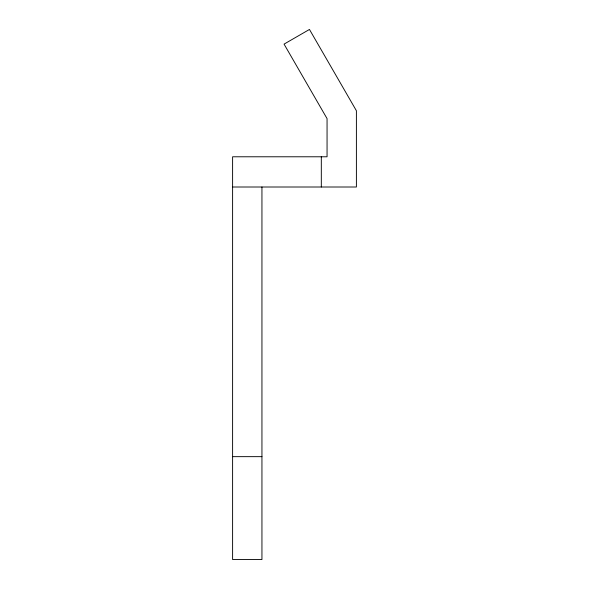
<?xml version="1.0" encoding="UTF-8"?>
<svg xmlns="http://www.w3.org/2000/svg" width="589" height="589" viewBox="0 0 589 589"><rect width="100%" height="100%" fill="white"/><g stroke="black" fill="none" stroke-linecap="round" stroke-linejoin="round"><path stroke-width="0.88" d="M232.603 187.007L356.397 187.007L356.397 110.739L309.461 29.45L284.06 44.116L327.057 118.603L327.057 156.784L232.603 156.784L232.603 559.55L261.943 559.55L261.943 187.007M232.603 456.652L261.943 456.652M321.314 156.784L321.314 187.007"/></g></svg>
